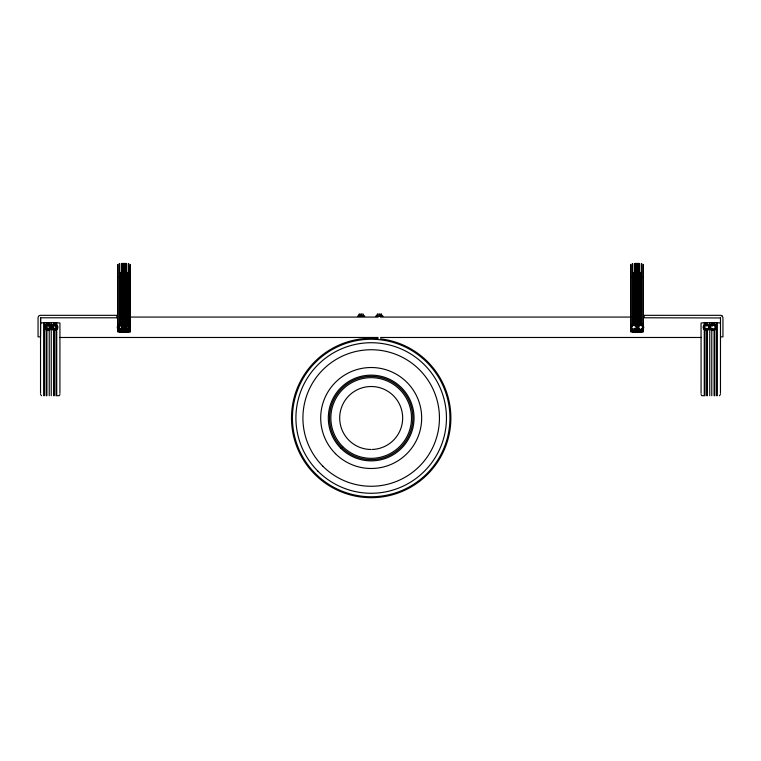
<?xml version="1.0" encoding="UTF-8"?>
<svg xmlns="http://www.w3.org/2000/svg" width="761" height="761" viewBox="0 0 761 761"><rect width="100%" height="100%" fill="white"/><g stroke="black" fill="none" stroke-linecap="round" stroke-linejoin="round"><path stroke-width="1.14" d="M116.823 317.784L116.823 315.33L40.181 315.33L38.678 315.958L38.05 317.47L38.05 336.876L40.504 336.876L40.675 317.784L117.508 317.784M59.938 394.483L59.253 395.663L56.733 395.739L56.733 328.885M720.467 394.483L719.421 395.739M722.094 316.195L722.95 317.47L722.95 336.876L720.496 336.876M122.531 263.306L122.531 332.091L123.986 331.996L123.986 272.134M635.559 328.99L635.559 332.091L636.909 332.091L637.014 272.134M120.19 329.941L120.19 331.91L117.888 331.454M633.219 329.941L633.219 331.91L630.917 331.454M40.533 323.035L43.748 322.712L43.748 395.739M127.781 329.941L127.781 331.91L130.407 331.682L130.407 264.885M640.81 329.941L640.81 331.91L643.435 331.682L643.435 264.885M124.994 331.435C141.365 331.929 106.607 331.929 122.978 331.435M638.022 331.435C654.393 331.929 619.635 331.929 636.006 331.435M119.743 328.999L120.19 331.91M632.772 328.999L633.219 331.91M119.743 331.986L122.531 331.977M632.772 331.986L635.559 331.977M117.784 276.719L120.19 276.604M630.812 276.719L633.219 276.604M127.781 276.604L130.188 276.719M640.81 276.604L643.216 276.719M119.743 276.509L121.627 276.424M632.772 276.509L634.655 276.424M125.441 331.977L128.229 331.986L128.229 263.696M638.469 331.977L641.257 331.986L641.257 328.999M122.531 276.386L123.881 276.386M124.091 276.386L125.441 276.386M635.559 276.386L636.909 276.386M637.119 276.386L638.469 276.386M357.803 315.91L364.662 315.91M375.991 315.91L382.85 315.91M357.803 316.433L364.662 316.433M375.991 316.433L382.85 316.433M129.693 317.071L378.131 317.071M380.51 317.071L631.335 317.071M43.748 322.864L44.461 322.864M46.193 322.864L46.916 322.864M49.227 322.864L51.244 322.864M53.555 322.864L54.278 322.864M56.01 322.864L56.733 322.864M704.267 322.864L704.99 322.864M706.722 322.864L707.445 322.864M709.756 322.864L711.773 322.864M714.084 322.864L714.807 322.864M716.539 322.864L717.252 322.864M123.986 331.996L125.441 332.091L125.441 263.306M637.014 331.996L638.469 332.091L638.469 263.306M59.558 337.475L378.131 337.475M380.51 337.475L701.471 337.475M639.373 276.424L641.257 276.509M126.345 276.424L128.229 276.509M41.579 395.739L40.533 394.483M722.322 315.958L720.819 315.33L644.177 315.33L644.177 317.784L720.496 317.955M720.467 323.035L717.252 322.712L717.252 395.739M130.407 331.682L130.083 265.77M701.062 394.483L701.747 395.663L704.267 395.739L704.267 322.712L701.062 323.035L701.081 393.361M720.486 317.423L720.467 393.361M716.539 395.739L716.539 322.712L714.807 322.712L714.807 325.632M714.807 328.961L714.807 395.739M714.084 324.766L714.084 322.712L711.773 322.712L711.773 324.766M714.084 328.961L714.084 395.739M711.773 328.961L711.773 395.739M709.756 395.739L709.756 322.712L707.445 322.712L707.445 324.766M707.445 328.961L707.445 395.739M706.722 324.766L706.722 322.712L704.99 322.712L704.99 395.739M706.722 328.961L706.722 395.739M643.216 264.39L643.216 325.936M643.216 328.904L643.216 331.806M641.837 263.81L641.837 324.757M641.837 329.979L641.837 331.958M641.257 263.696L641.257 325.87M640.81 272.371L640.81 324.776M639.373 263.42L639.373 325.841M639.373 329.037L639.373 332.062M638.831 263.744L638.831 331.977M637.119 263.306L637.119 332.091M636.909 263.306L636.909 332.091M635.559 263.306L635.559 325.832M635.197 263.744L635.197 324.747M635.197 328.99L635.197 331.977M634.655 263.42L634.655 325.841M634.655 329.037L634.655 332.062M633.219 272.371L633.219 324.776M632.772 263.696L632.772 325.87M632.191 263.81L632.191 325.879M632.191 328.98L632.191 331.958M630.812 264.39L630.812 331.806M630.593 264.885L630.593 331.682M381.594 315.91L381.594 314.179L377.247 314.179L377.247 315.91M381.356 314.179L381.356 315.91M379.539 314.179L379.539 315.91M377.485 314.179L377.485 315.91M363.397 315.91L363.397 314.179L359.059 314.179L359.059 315.91M361.351 314.179L361.351 315.91M359.297 314.179L359.297 315.91M130.188 264.39L130.188 331.806M128.809 263.81L128.809 331.958M127.781 272.371L127.781 324.776M126.345 263.42L126.345 325.841M126.345 329.037L126.345 332.062M125.803 263.744L125.803 324.747M125.803 325.87L125.803 328.99M125.803 329.989L125.803 331.977M124.091 263.306L124.091 332.091M123.881 263.306L123.881 332.091M122.169 263.744L122.169 331.977M121.627 263.42L121.627 325.841M121.627 329.037L121.627 332.062M120.19 272.371L120.19 324.776M119.743 263.696L119.743 325.87M119.163 263.81L119.163 324.757M119.163 329.979L119.163 331.958M117.784 264.39L117.784 325.936M117.784 328.904L117.784 331.806M117.565 264.885L117.565 331.682M59.919 393.361L59.938 323.035L56.733 322.712L56.733 325.708M56.01 325.708L56.01 322.712L54.278 322.712L54.278 324.766M56.01 328.885L56.01 395.739M54.278 329.77L54.278 395.739M53.555 324.766L53.555 322.712L51.244 322.712L51.244 395.739M53.555 329.77L53.555 395.739M49.227 324.766L49.227 322.712L46.916 322.712L46.916 324.766M49.227 329.77L49.227 395.739M46.916 329.77L46.916 395.739M46.193 325.632L46.193 322.712L44.461 322.712L44.461 395.739M46.193 328.961L46.193 395.739M40.533 317.423L40.533 393.361M634.465 328.391A1.275 1.275 0 0 1 634.141 328.495M706.959 328.391A1.275 1.275 0 0 1 706.646 328.495M706.56 325.965A1.275 1.275 0 0 1 706.893 326.041M712.8 328.505A1.275 1.275 0 0 1 712.467 328.429M712.401 326.069A1.275 1.275 0 0 1 712.715 325.974M371.178 449.485A31.477 31.477 0 0 1 343.725 402.598A31.477 31.477 0 0 1 398.051 401.589A31.477 31.477 0 0 1 372.348 449.456M380.424 338.845A79.696 79.696 0 0 1 435.568 464.961A79.696 79.696 0 0 1 298.635 450.988A79.696 79.696 0 0 1 378.112 338.607M46.887 325.175L45.708 327.23L46.887 329.285L49.265 329.285L50.445 327.23L49.265 325.175L46.887 325.175M53.375 325.175L52.195 327.23L53.375 329.285L55.753 329.285L56.932 327.23L55.753 325.175L53.375 325.175M119.391 325.175L118.202 327.23L119.391 329.285L121.76 329.285L122.949 327.23L121.76 325.175L119.391 325.175M125.879 325.175L124.69 327.23L125.879 329.285L128.248 329.285L129.427 327.23L128.248 325.175L125.879 325.175M633.942 324.861L631.887 326.05L631.887 328.419L633.942 329.608L635.996 328.419L635.996 326.05L633.942 324.861M640.429 324.861L638.374 326.05L638.374 328.419L640.429 329.608L642.484 328.419L642.484 326.05L640.429 324.861M706.436 324.861L704.382 326.05L704.382 328.419L706.436 329.608L708.491 328.419L708.491 326.05L706.436 324.861M712.924 324.861L710.869 326.05L710.869 328.419L712.924 329.608L714.979 328.419L714.979 326.05L712.924 324.861M632.286 330.103A3.31 3.31 0 0 0 637.252 327.23A3.31 3.31 0 0 0 632.286 324.367A3.31 3.31 0 0 0 632.286 330.103M638.774 330.103A3.31 3.31 0 0 0 643.739 327.23A3.31 3.31 0 0 0 638.774 324.367A3.31 3.31 0 0 0 638.774 330.103M704.781 330.103A3.31 3.31 0 0 0 709.747 327.23A3.31 3.31 0 0 0 704.781 324.367A3.31 3.31 0 0 0 704.781 330.103M711.269 330.103A3.31 3.31 0 0 0 716.234 327.23A3.31 3.31 0 0 0 711.269 324.367A3.31 3.31 0 0 0 711.269 330.103M126.25 328.219A1.275 1.275 0 0 0 128.314 327.439A1.275 1.275 0 0 0 126.611 326.041A1.275 1.275 0 0 0 126.25 328.219M124.718 329.58A3.31 3.31 0 0 0 130.264 328.086A3.31 3.31 0 0 0 126.202 324.034A3.31 3.31 0 0 0 124.718 329.58M119.762 328.219A1.275 1.275 0 0 0 121.836 327.439A1.275 1.275 0 0 0 120.124 326.041A1.275 1.275 0 0 0 119.762 328.219M118.231 329.58A3.31 3.31 0 0 0 123.777 328.086A3.31 3.31 0 0 0 119.715 324.034A3.31 3.31 0 0 0 118.231 329.58M53.755 328.219A1.275 1.275 0 0 0 55.819 327.439A1.275 1.275 0 0 0 54.107 326.041A1.275 1.275 0 0 0 53.755 328.219M52.224 329.58A3.31 3.31 0 0 0 57.76 328.086A3.31 3.31 0 0 0 53.708 324.034A3.31 3.31 0 0 0 52.224 329.58M47.268 328.219A1.275 1.275 0 0 0 49.332 327.439A1.275 1.275 0 0 0 47.629 326.041A1.275 1.275 0 0 0 47.268 328.219M45.736 329.58A3.31 3.31 0 0 0 51.272 328.086A3.31 3.31 0 0 0 47.22 324.034A3.31 3.31 0 0 0 45.736 329.58M342.669 446.517A40.323 40.323 0 0 0 410.131 428.443A40.323 40.323 0 0 0 360.743 379.045A40.323 40.323 0 0 0 342.669 446.517M341.737 447.449A41.646 41.646 0 0 0 411.406 428.776A41.646 41.646 0 0 0 360.4 377.779A41.646 41.646 0 0 0 341.737 447.449M340.871 448.315A42.863 42.863 0 0 0 412.586 429.099A42.863 42.863 0 0 0 360.086 376.6A42.863 42.863 0 0 0 340.871 448.315M335.487 453.699A50.483 50.483 0 0 0 419.948 431.068A50.483 50.483 0 0 0 358.117 369.237A50.483 50.483 0 0 0 335.487 453.699M322.911 466.274A68.262 68.262 0 0 0 437.118 435.673A68.262 68.262 0 0 0 353.513 352.067A68.262 68.262 0 0 0 322.911 466.274M317.955 471.221A75.272 75.272 0 0 0 443.891 437.48A75.272 75.272 0 0 0 351.696 345.294A75.272 75.272 0 0 0 317.955 471.221M315.492 473.684A78.754 78.754 0 0 0 447.249 438.384A78.754 78.754 0 0 0 350.802 341.936A78.754 78.754 0 0 0 315.492 473.684"/></g></svg>
